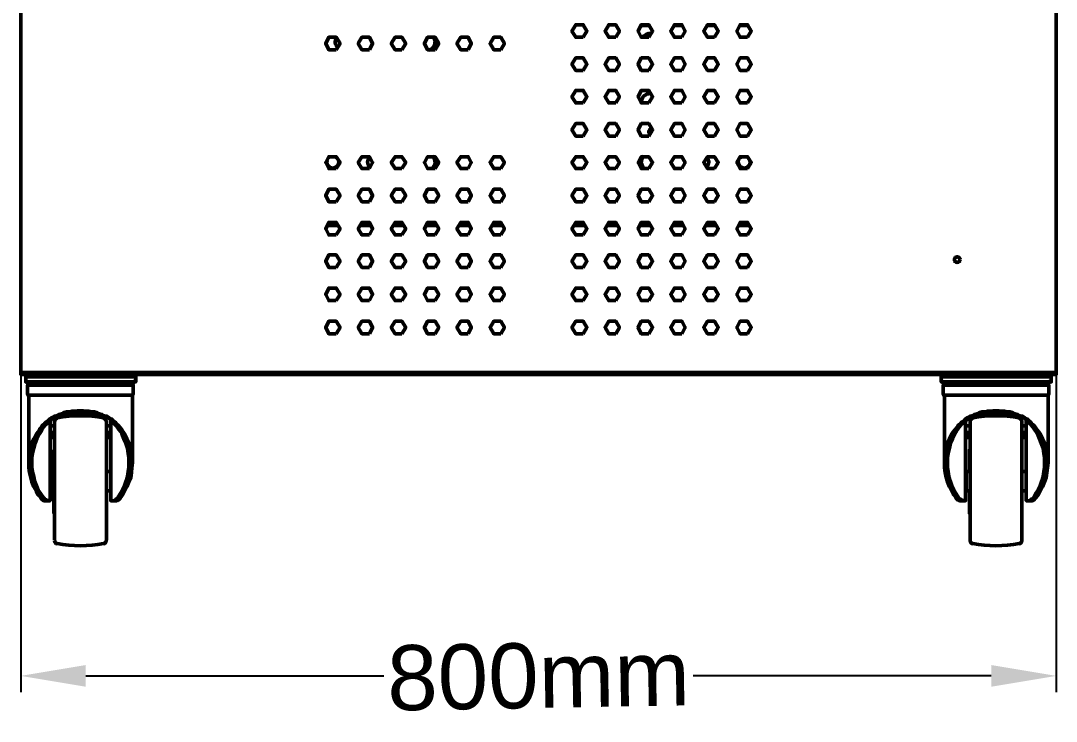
# Model space of a CAD drawing. Header units: millimetres. Extents: x 0 to 80, y -13 to 200.
# Drawn here: x 0 to 79.7, y -13.5 to 40.4 of the extents above; entities that cross this region are included whole.
import ezdxf

# ---------------------------------------------------------------- set-up
doc = ezdxf.new("R2010")
doc.units = ezdxf.units.MM
doc.layers.add('PDF_Visible (ANSI)', color=7, linetype='Continuous')
doc.styles.get("Standard").update_dxf_attribs({"font": 'arial.ttf'})
doc.dimstyles.new('ISO-25', dxfattribs={"dimtxt": 2.5, "dimasz": 2.5, "dimexe": 1.25, "dimexo": 0.625, "dimtad": 1, "dimtxsty": 'Standard', "dimcen": 2.5, "dimadec": 0, "dimazin": 0, "dimtfac": 1, "dimtmove": 0, "dimatfit": 3, "dimfxl": 1, "dimarcsym": 0})

# ---------------------------------------------------------------- blocks, each defined once
blk = doc.blocks.new('*D37')
at = {"color": 0, "lineweight": -2, "transparency": 16777216}
for p, q in [((0, 17.019), (0, -11.252)), ((79.663, 17.019), (79.663, -11.252)), ((5, -10.002), (27.926, -10.002)), ((74.663, -10.002), (51.738, -10.002))]:
    blk.add_line(p, q, dxfattribs=at)
at = {"color": 0, "transparency": 16777216}
for points in [[(5, -9.168), (5, -10.835), (0, -10.002)], [(74.663, -9.168), (74.663, -10.835), (79.663, -10.002)]]:
    blk.add_solid(points, dxfattribs=at)
at = {"layer": 'Defpoints', "color": 0, "transparency": 16777216}
for p in [(0, 17.644), (79.663, 17.644), (79.663, -10.002)]:
    blk.add_point(p, dxfattribs=at)
at = {"color": 0, "transparency": 16777216, "insert": (39.832, -10.002), "char_height": 5, "attachment_point": 5, "rotation": 1}
blk.add_mtext('800mm', dxfattribs=at)

msp = doc.modelspace()

# ---------------------------------------------------------------- linework, layer by layer
msp.add_line((4.591, 0), (4.591, 0))
msp.add_line((4.591, 0), (4.591, 0))
at = {"layer": 'PDF_Visible (ANSI)', "lineweight": 50}
for points in [[(0, 180.769), (0, 186.01), (0, 199.808), (0, 13.317), (0.288, 13.317), (16.731, 13.317), (16.875, 13.317), (18.798, 13.317), (18.846, 13.317), (60.769, 13.317)], [(18.846, 199.808), (60.769, 199.808), (60.865, 199.808), (62.74, 199.808), (62.933, 199.808), (79.327, 199.808), (79.663, 199.808), (79.663, 13.317)], [(0, 152.212), (0, 35.721), (0, 27.115), (0, 17.644)], [(79.663, 152.212), (79.663, 17.644)], [(47.885, 40), (48.317, 40)], [(50.288, 40), (50.865, 40)], [(52.788, 40), (53.413, 40)], [(55.337, 40), (55.913, 40)], [(48.317, 37.5), (47.885, 37.5)], [(50.865, 37.5), (50.288, 37.5)], [(53.413, 37.5), (52.788, 37.5)], [(55.913, 37.5), (55.337, 37.5)], [(24.423, 24.615), (23.606, 24.615)], [(26.923, 24.615), (26.106, 24.615)], [(29.471, 24.615), (28.654, 24.615)], [(32.019, 24.615), (31.202, 24.615)], [(34.519, 24.615), (33.702, 24.615)], [(37.067, 24.615), (36.25, 24.615)], [(43.413, 24.615), (42.548, 24.615)], [(45.913, 24.615), (45.096, 24.615)], [(48.462, 24.615), (47.644, 24.615)], [(50.962, 24.615), (50.144, 24.615)], [(53.51, 24.615), (52.692, 24.615)], [(56.058, 24.615), (55.24, 24.615)], [(60.769, 13.317), (18.846, 13.317), (18.798, 13.317), (16.875, 13.317), (16.731, 13.317), (0.288, 13.317), (0, 13.317), (0, 13.173), (0.288, 13.173), (16.731, 13.173), (16.875, 13.173), (18.798, 13.173), (18.846, 13.173), (60.769, 13.173), (60.865, 13.173)], [(0, 13.317), (0, 13.317)], [(0, 13.317), (0, 13.317)], [(0, 13.317), (0, 13.317)], [(0, 13.173), (0, 13.173)], [(70.817, 13.173), (70.817, 12.981), (71.442, 12.981), (71.779, 12.981), (78.269, 12.981), (78.654, 12.981), (79.279, 12.981), (79.279, 13.173), (78.654, 13.173), (71.442, 13.173), (71.394, 13.173), (8.221, 13.173), (1.01, 13.173), (0.385, 13.173), (0.385, 12.981), (1.01, 12.981), (1.346, 12.981), (7.837, 12.981), (8.221, 12.981), (8.846, 12.981), (8.846, 13.173)], [(0.385, 12.981), (0.385, 12.981)], [(0.385, 12.981), (0.385, 12.596), (1.346, 12.596), (7.837, 12.596), (8.846, 12.596), (8.846, 12.981)], [(1.346, 12.981), (1.346, 12.981)], [(6.058, 13.173), (6.058, 13.173)], [(6.298, 13.173), (6.298, 13.173)], [(7.837, 12.981), (7.837, 12.981)], [(8.221, 13.173), (8.221, 13.173)], [(8.846, 12.981), (8.846, 12.981)], [(60.865, 13.173), (62.74, 13.173), (62.933, 13.173), (79.327, 13.173), (79.663, 13.173), (79.663, 13.317), (79.327, 13.317), (79.663, 13.317)], [(70.817, 12.981), (70.817, 12.981)], [(70.817, 12.981), (70.817, 12.596), (71.779, 12.596), (78.269, 12.596), (79.279, 12.596), (79.279, 12.981)], [(71.779, 12.981), (71.779, 12.981)], [(73.317, 13.173), (73.317, 13.173)], [(73.606, 13.173), (73.606, 13.173)], [(78.269, 12.981), (78.269, 12.981)], [(79.279, 12.981), (79.279, 12.981)], [(79.663, 13.317), (79.663, 13.317)], [(79.663, 13.317), (79.663, 13.317)], [(79.663, 13.317), (79.663, 13.317)], [(79.663, 13.173), (79.663, 13.173)], [(0.625, 12.356), (0.481, 12.548)], [(0.529, 11.683), (0.529, 12.356), (8.654, 12.356), (8.654, 11.683)], [(8.606, 12.356), (8.702, 12.548)], [(71.058, 12.356), (70.913, 12.548)], [(70.962, 11.683), (70.962, 12.356), (79.087, 12.356), (79.087, 11.683)], [(78.99, 12.356), (79.135, 12.548)], [(0.625, 11.587), (8.606, 11.587)], [(0.625, 6.394), (0.625, 11.442)], [(8.606, 6.394), (8.606, 11.442)], [(71.058, 11.587), (79.038, 11.587)], [(71.058, 6.394), (71.058, 11.442)], [(79.038, 6.394), (79.038, 11.442)], [(1.683, 3.51), (1.538, 3.654), (1.442, 3.846), (1.298, 3.99), (1.202, 4.183), (1.01, 4.519), (0.865, 4.904), (0.769, 5.24), (0.673, 5.625), (0.625, 6.01), (0.625, 6.394), (0.625, 6.779), (0.673, 7.115), (0.769, 7.5), (0.865, 7.885), (1.01, 8.221), (1.202, 8.606), (1.346, 8.75), (1.442, 8.942), (1.587, 9.087), (1.683, 9.279), (1.827, 9.375), (1.971, 9.519), (2.115, 9.615), (2.26, 9.76), (2.404, 9.856), (2.596, 9.952), (2.74, 10), (2.933, 10.096), (3.125, 10.144), (3.317, 10.24), (3.51, 10.288), (3.75, 10.288), (3.942, 10.337), (4.183, 10.337), (4.375, 10.385), (4.615, 10.385), (4.808, 10.385), (5.048, 10.337), (5.24, 10.337), (5.481, 10.288), (5.673, 10.288), (5.865, 10.24), (6.058, 10.144), (6.25, 10.096), (6.442, 10), (6.635, 9.952), (6.779, 9.856), (6.971, 9.76), (7.115, 9.615), (7.26, 9.519), (7.356, 9.375), (7.5, 9.279), (7.644, 9.087), (7.788, 8.942), (7.885, 8.75), (7.981, 8.606), (8.173, 8.221), (8.317, 7.885), (8.462, 7.5), (8.51, 7.115), (8.558, 6.779), (8.606, 6.394), (8.558, 6.01), (8.51, 5.625), (8.462, 5.24), (8.317, 4.904), (8.173, 4.519), (7.981, 4.183), (7.885, 3.99), (7.788, 3.846), (7.644, 3.654), (7.5, 3.51), (7.5, 3.558), (7.452, 3.558), (7.452, 3.606), (7.452, 3.654)], [(2.212, 3.462), (2.163, 3.462), (2.067, 3.462), (2.019, 3.51), (1.923, 3.558), (1.827, 3.606), (1.779, 3.654), (1.538, 3.99), (1.346, 4.279), (1.202, 4.615), (1.058, 5), (1.01, 5.337), (0.913, 5.673), (0.865, 6.01), (0.865, 6.394), (0.865, 6.779), (0.913, 7.115), (1.01, 7.5), (1.106, 7.885), (1.25, 8.221), (1.442, 8.606), (1.538, 8.75), (1.635, 8.942), (1.731, 9.087), (1.875, 9.279), (2.019, 9.375), (2.115, 9.519), (2.26, 9.615), (2.404, 9.76), (2.548, 9.856), (2.692, 9.952), (2.885, 10), (3.029, 10.096), (3.221, 10.144), (3.413, 10.192), (3.606, 10.288), (3.798, 10.288), (3.99, 10.337), (4.183, 10.337), (4.375, 10.385), (4.615, 10.385), (4.808, 10.385), (5, 10.337), (5.24, 10.337), (5.433, 10.288), (5.625, 10.288), (5.817, 10.192), (6.01, 10.144), (6.154, 10.096), (6.346, 10), (6.49, 9.952), (6.683, 9.856), (6.827, 9.76), (6.971, 9.615), (7.067, 9.519), (7.212, 9.375), (7.308, 9.279), (7.452, 9.087), (7.548, 8.942), (7.692, 8.75), (7.788, 8.606), (7.933, 8.221), (8.077, 7.885), (8.221, 7.5), (8.269, 7.115), (8.317, 6.779), (8.317, 6.394), (8.317, 6.01), (8.269, 5.673), (8.221, 5.337), (8.125, 5), (7.981, 4.615), (7.837, 4.279), (7.644, 3.99), (7.452, 3.654), (7.356, 3.606), (7.308, 3.558), (7.212, 3.51), (7.115, 3.462), (7.067, 3.462), (7.019, 3.462), (7.26, 3.462), (7.308, 3.462), (7.356, 3.462), (7.404, 3.462), (7.452, 3.51), (7.5, 3.51)], [(4.856, 10.385), (4.856, 10.288), (4.808, 10.288), (4.76, 10.288), (4.712, 10.288), (4.519, 10.288), (4.471, 10.288), (4.423, 10.288), (4.375, 10.288), (4.327, 10.385)], [(4.76, 10.385), (4.712, 10.385), (4.519, 10.385), (4.471, 10.385), (4.423, 10.385)], [(72.115, 3.51), (71.971, 3.654), (71.875, 3.846), (71.731, 3.99), (71.635, 4.183), (71.442, 4.519), (71.298, 4.904), (71.202, 5.24), (71.106, 5.625), (71.058, 6.01), (71.058, 6.394), (71.058, 6.779), (71.106, 7.115), (71.202, 7.5), (71.298, 7.885), (71.442, 8.221), (71.635, 8.606), (71.731, 8.75), (71.875, 8.942), (72.019, 9.087), (72.115, 9.279), (72.26, 9.375), (72.404, 9.519), (72.548, 9.615), (72.692, 9.76), (72.837, 9.856), (73.029, 9.952), (73.173, 10), (73.365, 10.096), (73.558, 10.144), (73.75, 10.24), (73.942, 10.288), (74.183, 10.288), (74.375, 10.337), (74.615, 10.337), (74.808, 10.385), (75.048, 10.385), (75.24, 10.385), (75.481, 10.337), (75.673, 10.337), (75.913, 10.288), (76.106, 10.288), (76.298, 10.24), (76.49, 10.144), (76.683, 10.096), (76.875, 10), (77.067, 9.952), (77.212, 9.856), (77.404, 9.76), (77.548, 9.615), (77.692, 9.519), (77.788, 9.375), (77.933, 9.279), (78.077, 9.087), (78.173, 8.942), (78.317, 8.75), (78.413, 8.606), (78.606, 8.221), (78.75, 7.885), (78.846, 7.5), (78.942, 7.115), (78.99, 6.779), (79.038, 6.394), (78.99, 6.01), (78.942, 5.625), (78.894, 5.24), (78.75, 4.904), (78.606, 4.519), (78.413, 4.183), (78.317, 3.99), (78.221, 3.846), (78.077, 3.654), (77.933, 3.51), (77.933, 3.558), (77.885, 3.558), (77.885, 3.606), (77.885, 3.654)], [(72.644, 3.462), (72.596, 3.462), (72.5, 3.462), (72.452, 3.51), (72.356, 3.558), (72.26, 3.606), (72.163, 3.654), (71.971, 3.99), (71.779, 4.279), (71.635, 4.615), (71.49, 5), (71.394, 5.337), (71.346, 5.673), (71.298, 6.01), (71.298, 6.394), (71.298, 6.779), (71.346, 7.115), (71.442, 7.5), (71.538, 7.885), (71.683, 8.221), (71.875, 8.606), (71.971, 8.75), (72.067, 8.942), (72.163, 9.087), (72.308, 9.279), (72.404, 9.375), (72.548, 9.519), (72.692, 9.615), (72.837, 9.76), (72.981, 9.856), (73.125, 9.952), (73.269, 10), (73.462, 10.096), (73.654, 10.144), (73.846, 10.192), (74.038, 10.288), (74.231, 10.288), (74.423, 10.337), (74.615, 10.337), (74.808, 10.385), (75.048, 10.385), (75.24, 10.385), (75.433, 10.337), (75.625, 10.337), (75.865, 10.288), (76.058, 10.288), (76.25, 10.192), (76.442, 10.144), (76.587, 10.096), (76.779, 10), (76.923, 9.952), (77.115, 9.856), (77.26, 9.76), (77.404, 9.615), (77.5, 9.519), (77.644, 9.375), (77.74, 9.279), (77.885, 9.087), (77.981, 8.942), (78.125, 8.75), (78.221, 8.606), (78.365, 8.221), (78.51, 7.885), (78.654, 7.5), (78.702, 7.115), (78.75, 6.779), (78.75, 6.394), (78.75, 6.01), (78.702, 5.673), (78.654, 5.337), (78.558, 5), (78.413, 4.615), (78.269, 4.279), (78.077, 3.99), (77.885, 3.654), (77.788, 3.606), (77.74, 3.558), (77.644, 3.51), (77.548, 3.462), (77.5, 3.462), (77.452, 3.462), (77.692, 3.462), (77.74, 3.462), (77.788, 3.462), (77.837, 3.462), (77.885, 3.51), (77.933, 3.51)], [(75.288, 10.385), (75.288, 10.288), (75.24, 10.288), (75.192, 10.288), (75.144, 10.288), (74.952, 10.288), (74.904, 10.288), (74.856, 10.288), (74.808, 10.288), (74.76, 10.385)], [(75.192, 10.385), (75.144, 10.385), (74.952, 10.385), (74.904, 10.385), (74.856, 10.385)], [(74.856, 10.385), (74.856, 10.385)], [(1.779, 3.654), (1.731, 3.606), (1.731, 3.558), (1.683, 3.51), (1.731, 3.51), (1.779, 3.462), (1.875, 3.462), (1.923, 3.462), (2.212, 3.462), (2.26, 3.462), (2.26, 9.615)], [(2.596, 0.433), (2.596, 9.567)], [(5.817, 10.192), (3.365, 10.192)], [(4.087, 10.337), (4.087, 10.288), (3.99, 10.288), (3.942, 10.288), (3.942, 10.24), (3.75, 10.24), (3.702, 10.24), (3.606, 10.288)], [(4.423, 10.288), (3.99, 10.288), (3.99, 10.337)], [(4.087, 10.337), (4.087, 10.337)], [(5.577, 10.288), (5.529, 10.24), (5.481, 10.24), (5.433, 10.24), (5.288, 10.24), (5.24, 10.288), (4.76, 10.288)], [(4.856, 10.288), (4.856, 10.288)], [(5.24, 10.337), (5.24, 10.288), (5.192, 10.288), (5.144, 10.288), (5.144, 10.337), (5.096, 10.337)], [(6.587, 0.433), (6.587, 9.567)], [(6.923, 9.615), (6.923, 3.462), (7.019, 3.462)], [(72.163, 3.654), (72.163, 3.606), (72.163, 3.558), (72.115, 3.51), (72.163, 3.51), (72.212, 3.462), (72.26, 3.462), (72.308, 3.462), (72.356, 3.462), (72.644, 3.462), (72.692, 3.462), (72.692, 9.615)], [(73.029, 0.433), (73.029, 9.567)], [(76.25, 10.192), (73.798, 10.192)], [(74.519, 10.337), (74.471, 10.288), (74.423, 10.288), (74.375, 10.288), (74.375, 10.24), (74.183, 10.24), (74.135, 10.24), (74.087, 10.24), (74.038, 10.288)], [(74.856, 10.288), (74.423, 10.288), (74.423, 10.337)], [(74.519, 10.337), (74.519, 10.337)], [(75.192, 10.288), (75.192, 10.288)], [(76.01, 10.288), (75.962, 10.24), (75.913, 10.24), (75.865, 10.24), (75.721, 10.24), (75.673, 10.288), (75.192, 10.288)], [(75.288, 10.288), (75.288, 10.288)], [(75.529, 10.337), (75.577, 10.288), (75.625, 10.288), (75.673, 10.288), (75.673, 10.337)], [(77.019, 0.433), (77.019, 9.567)], [(77.356, 9.615), (77.356, 3.462), (77.452, 3.462)], [(2.596, 9.231), (2.26, 9.231)], [(6.923, 9.231), (6.587, 9.231)], [(73.029, 9.231), (72.692, 9.231)], [(77.356, 9.231), (77.019, 9.231)], [(2.26, 8.702), (2.596, 8.702)], [(2.596, 8.413), (2.26, 8.413)], [(2.26, 8.317), (2.596, 8.317)], [(6.587, 8.702), (6.923, 8.702)], [(6.923, 8.413), (6.587, 8.413)], [(6.587, 8.317), (6.923, 8.317)], [(72.692, 8.702), (73.029, 8.702)], [(73.029, 8.413), (72.692, 8.413)], [(72.692, 8.317), (73.029, 8.317)], [(77.019, 8.702), (77.356, 8.702)], [(77.356, 8.413), (77.019, 8.413)], [(77.019, 8.317), (77.356, 8.317)], [(2.596, 7.356), (2.548, 7.356), (2.548, 7.163), (2.548, 7.067), (2.596, 7.067), (2.548, 7.067), (2.548, 6.923), (2.596, 6.923)], [(73.029, 7.356), (72.981, 7.356), (72.981, 7.163), (72.981, 7.067), (73.029, 7.067), (72.981, 7.067), (72.981, 6.923), (73.029, 6.923)], [(2.548, 6.923), (2.548, 6.827)], [(2.596, 6.827), (2.548, 6.827), (2.548, 6.731)], [(2.596, 6.731), (2.548, 6.731), (2.548, 6.683), (2.596, 6.683)], [(2.548, 6.298), (2.548, 6.394), (2.548, 6.442), (2.548, 6.538), (2.548, 6.635), (2.548, 6.683)], [(2.548, 6.635), (2.596, 6.635)], [(2.548, 6.538), (2.596, 6.538)], [(2.548, 6.394), (2.596, 6.394)], [(72.981, 6.923), (72.981, 6.827)], [(73.029, 6.827), (72.981, 6.827), (72.981, 6.731)], [(73.029, 6.731), (72.981, 6.731), (72.981, 6.683), (73.029, 6.683)], [(72.981, 6.298), (72.981, 6.394), (72.981, 6.442), (72.981, 6.538), (72.981, 6.635), (72.981, 6.683)], [(72.981, 6.635), (73.029, 6.635)], [(72.981, 6.538), (73.029, 6.538)], [(72.981, 6.394), (73.029, 6.394)], [(2.26, 5.721), (2.308, 5.721)], [(2.596, 4.231), (2.308, 4.231), (2.308, 5.721), (2.596, 5.721)], [(2.548, 6.25), (2.548, 6.298), (2.596, 6.298)], [(2.548, 6.202), (2.548, 6.25), (2.596, 6.25)], [(2.548, 6.154), (2.548, 6.202), (2.596, 6.202)], [(2.548, 6.058), (2.548, 6.154), (2.596, 6.154)], [(2.548, 6.01), (2.548, 6.058), (2.596, 6.058), (2.548, 6.058), (2.596, 6.058)], [(2.596, 6.01), (2.548, 6.01), (2.548, 5.913), (2.596, 5.913)], [(2.548, 5.865), (2.548, 5.913), (2.596, 5.913), (2.548, 5.913)], [(2.596, 5.865), (2.548, 5.865), (2.548, 5.817)], [(2.548, 5.721), (2.548, 5.817), (2.596, 5.817)], [(6.923, 4.231), (6.923, 5.721), (6.587, 5.721)], [(6.923, 5.721), (6.923, 5.721)], [(72.692, 5.721), (72.74, 5.721)], [(73.029, 4.231), (72.74, 4.231), (72.74, 5.721), (73.029, 5.721)], [(72.981, 6.25), (72.981, 6.298), (73.029, 6.298)], [(72.981, 6.202), (72.981, 6.25), (73.029, 6.25)], [(72.981, 6.154), (72.981, 6.202), (73.029, 6.202)], [(72.981, 6.058), (72.981, 6.154), (73.029, 6.154)], [(72.981, 6.01), (72.981, 6.058), (73.029, 6.058), (72.981, 6.058), (73.029, 6.058)], [(73.029, 6.01), (72.981, 6.01), (72.981, 5.913), (73.029, 5.913)], [(72.981, 5.865), (72.981, 5.913), (73.029, 5.913), (72.981, 5.913)], [(73.029, 5.865), (72.981, 5.865), (72.981, 5.817)], [(72.981, 5.721), (72.981, 5.817), (73.029, 5.817)], [(77.356, 4.231), (77.356, 5.721), (77.019, 5.721)], [(77.356, 5.721), (77.356, 5.721)], [(2.26, 4.279), (2.308, 4.231)], [(2.548, 4.231), (2.548, 4.135)], [(2.596, 4.135), (2.548, 4.135), (2.548, 4.038), (2.596, 4.038), (2.548, 4.038), (2.548, 3.894)], [(6.587, 4.231), (6.923, 4.231), (6.923, 4.279)], [(72.692, 4.279), (72.74, 4.231)], [(72.981, 4.231), (72.981, 4.135)], [(73.029, 4.135), (72.981, 4.135), (72.981, 4.038), (73.029, 4.038), (72.981, 4.038), (72.981, 3.894)], [(77.019, 4.231), (77.356, 4.231), (77.356, 4.279)], [(2.548, 3.798), (2.548, 3.894), (2.596, 3.894)], [(2.548, 3.75), (2.548, 3.798), (2.596, 3.798)], [(2.548, 3.654), (2.548, 3.75), (2.596, 3.75)], [(2.548, 3.606), (2.548, 3.654), (2.596, 3.654)], [(2.548, 3.51), (2.548, 3.606), (2.596, 3.606)], [(2.548, 2.933), (2.548, 3.077), (2.596, 3.077), (2.548, 3.077), (2.548, 3.173), (2.548, 3.413), (2.548, 3.462), (2.548, 3.51), (2.596, 3.51)], [(2.548, 3.462), (2.596, 3.462)], [(2.548, 3.413), (2.596, 3.413)], [(72.981, 3.798), (72.981, 3.894), (73.029, 3.894)], [(72.981, 3.75), (72.981, 3.798), (73.029, 3.798)], [(72.981, 3.654), (72.981, 3.75), (73.029, 3.75)], [(72.981, 3.606), (72.981, 3.654), (73.029, 3.654)], [(72.981, 3.51), (72.981, 3.606), (73.029, 3.606)], [(72.981, 2.933), (72.981, 3.077), (73.029, 3.077), (72.981, 3.077), (72.981, 3.173), (72.981, 3.413), (72.981, 3.462), (72.981, 3.51), (73.029, 3.51)], [(72.981, 3.462), (73.029, 3.462)], [(72.981, 3.413), (73.029, 3.413)], [(2.548, 3.173), (2.596, 3.173)], [(2.548, 3.077), (2.548, 3.077)], [(2.548, 2.885), (2.548, 2.933), (2.596, 2.933)], [(2.548, 2.692), (2.548, 2.837), (2.596, 2.837), (2.548, 2.837), (2.548, 2.885), (2.596, 2.885)], [(2.548, 2.837), (2.548, 2.837)], [(2.548, 2.596), (2.548, 2.644), (2.548, 2.692), (2.596, 2.692)], [(2.548, 2.644), (2.596, 2.644)], [(2.596, 2.596), (2.548, 2.596), (2.548, 2.5), (2.596, 2.5), (2.548, 2.5)], [(72.981, 3.173), (73.029, 3.173)], [(72.981, 3.077), (72.981, 3.077)], [(72.981, 2.885), (72.981, 2.933), (73.029, 2.933)], [(72.981, 2.692), (72.981, 2.837), (73.029, 2.837), (72.981, 2.837), (72.981, 2.885), (73.029, 2.885)], [(72.981, 2.837), (72.981, 2.837)], [(72.981, 2.596), (72.981, 2.644), (72.981, 2.692), (73.029, 2.692)], [(72.981, 2.644), (73.029, 2.644)], [(73.029, 2.596), (72.981, 2.596), (72.981, 2.5), (73.029, 2.5), (72.981, 2.5)]]:
    msp.add_lwpolyline(points, dxfattribs=at)
for points in [[(43.269, 39.087), (42.692, 39.087), (42.404, 39.567), (42.692, 40.048), (43.269, 40.048), (43.558, 39.567)], [(45.769, 39.087), (45.24, 39.087), (44.952, 39.567), (45.24, 40.048), (45.769, 40.048), (46.058, 39.567)], [(48.317, 39.087), (47.74, 39.087), (47.5, 39.567), (47.74, 40.048), (48.317, 40.048), (48.606, 39.567)], [(50.865, 39.087), (50.288, 39.087), (50, 39.567), (50.288, 40.048), (50.865, 40.048), (51.106, 39.567)], [(53.365, 39.087), (52.837, 39.087), (52.548, 39.567), (52.837, 40.048), (53.365, 40.048), (53.654, 39.567)], [(55.913, 39.087), (55.337, 39.087), (55.096, 39.567), (55.337, 40.048), (55.913, 40.048), (56.202, 39.567)], [(24.279, 38.125), (23.702, 38.125), (23.462, 38.606), (23.702, 39.087), (24.279, 39.087), (24.567, 38.606)], [(26.827, 38.125), (26.25, 38.125), (25.962, 38.606), (26.25, 39.087), (26.827, 39.087), (27.067, 38.606)], [(29.327, 38.125), (28.798, 38.125), (28.51, 38.606), (28.798, 39.087), (29.327, 39.087), (29.615, 38.606)], [(31.875, 38.125), (31.298, 38.125), (31.058, 38.606), (31.298, 39.087), (31.875, 39.087), (32.163, 38.606)], [(34.423, 38.125), (33.846, 38.125), (33.558, 38.606), (33.846, 39.087), (34.423, 39.087), (34.663, 38.606)], [(36.923, 38.125), (36.394, 38.125), (36.106, 38.606), (36.394, 39.087), (36.923, 39.087), (37.212, 38.606)], [(43.269, 36.538), (42.692, 36.538), (42.404, 37.019), (42.692, 37.5), (43.269, 37.5), (43.558, 37.019)], [(45.769, 36.538), (45.24, 36.538), (44.952, 37.019), (45.24, 37.5), (45.769, 37.5), (46.058, 37.019)], [(48.317, 36.538), (47.74, 36.538), (47.5, 37.019), (47.74, 37.5), (48.317, 37.5), (48.606, 37.019)], [(50.865, 36.538), (50.288, 36.538), (50, 37.019), (50.288, 37.5), (50.865, 37.5), (51.106, 37.019)], [(53.365, 36.538), (52.837, 36.538), (52.548, 37.019), (52.837, 37.5), (53.365, 37.5), (53.654, 37.019)], [(55.913, 36.538), (55.337, 36.538), (55.096, 37.019), (55.337, 37.5), (55.913, 37.5), (56.202, 37.019)], [(43.269, 34.038), (42.692, 34.038), (42.404, 34.519), (42.692, 35), (43.269, 35), (43.558, 34.519)], [(45.769, 34.038), (45.24, 34.038), (44.952, 34.519), (45.24, 35), (45.769, 35), (46.058, 34.519)], [(48.317, 34.038), (47.74, 34.038), (47.5, 34.519), (47.74, 35), (48.317, 35), (48.606, 34.519)], [(50.865, 34.038), (50.288, 34.038), (50, 34.519), (50.288, 35), (50.865, 35), (51.106, 34.519)], [(53.365, 34.038), (52.837, 34.038), (52.548, 34.519), (52.837, 35), (53.365, 35), (53.654, 34.519)], [(55.913, 34.038), (55.337, 34.038), (55.096, 34.519), (55.337, 35), (55.913, 35), (56.202, 34.519)], [(43.269, 31.49), (42.692, 31.49), (42.404, 31.971), (42.692, 32.452), (43.269, 32.452), (43.558, 31.971)], [(45.769, 31.49), (45.24, 31.49), (44.952, 31.971), (45.24, 32.452), (45.769, 32.452), (46.058, 31.971)], [(48.317, 31.49), (47.74, 31.49), (47.5, 31.971), (47.74, 32.452), (48.317, 32.452), (48.606, 31.971)], [(50.865, 31.49), (50.288, 31.49), (50, 31.971), (50.288, 32.452), (50.865, 32.452), (51.106, 31.971)], [(53.365, 31.49), (52.837, 31.49), (52.548, 31.971), (52.837, 32.452), (53.365, 32.452), (53.654, 31.971)], [(55.913, 31.49), (55.337, 31.49), (55.096, 31.971), (55.337, 32.452), (55.913, 32.452), (56.202, 31.971)], [(24.279, 28.99), (23.702, 28.99), (23.462, 29.471), (23.702, 29.904), (24.279, 29.904), (24.567, 29.471)], [(26.827, 28.99), (26.25, 28.99), (25.962, 29.471), (26.25, 29.904), (26.827, 29.904), (27.067, 29.471)], [(29.327, 28.99), (28.798, 28.99), (28.51, 29.471), (28.798, 29.904), (29.327, 29.904), (29.615, 29.471)], [(31.875, 28.99), (31.298, 28.99), (31.058, 29.471), (31.298, 29.904), (31.875, 29.904), (32.163, 29.471)], [(34.423, 28.99), (33.846, 28.99), (33.558, 29.471), (33.846, 29.904), (34.423, 29.904), (34.663, 29.471)], [(36.923, 28.99), (36.394, 28.99), (36.106, 29.471), (36.394, 29.904), (36.923, 29.904), (37.212, 29.471)], [(43.269, 28.99), (42.692, 28.99), (42.404, 29.471), (42.692, 29.904), (43.269, 29.904), (43.558, 29.471)], [(45.769, 28.99), (45.24, 28.99), (44.952, 29.471), (45.24, 29.904), (45.769, 29.904), (46.058, 29.471)], [(48.317, 28.99), (47.74, 28.99), (47.5, 29.471), (47.74, 29.904), (48.317, 29.904), (48.606, 29.471)], [(50.865, 28.99), (50.288, 28.99), (50, 29.471), (50.288, 29.904), (50.865, 29.904), (51.106, 29.471)], [(53.365, 28.99), (52.837, 28.99), (52.548, 29.471), (52.837, 29.904), (53.365, 29.904), (53.654, 29.471)], [(55.913, 28.99), (55.337, 28.99), (55.096, 29.471), (55.337, 29.904), (55.913, 29.904), (56.202, 29.471)], [(24.279, 26.442), (23.702, 26.442), (23.462, 26.923), (23.702, 27.404), (24.279, 27.404), (24.567, 26.923)], [(26.827, 26.442), (26.25, 26.442), (25.962, 26.923), (26.25, 27.404), (26.827, 27.404), (27.067, 26.923)], [(29.327, 26.442), (28.798, 26.442), (28.51, 26.923), (28.798, 27.404), (29.327, 27.404), (29.615, 26.923)], [(31.875, 26.442), (31.298, 26.442), (31.058, 26.923), (31.298, 27.404), (31.875, 27.404), (32.163, 26.923)], [(34.423, 26.442), (33.846, 26.442), (33.558, 26.923), (33.846, 27.404), (34.423, 27.404), (34.663, 26.923)], [(36.923, 26.442), (36.394, 26.442), (36.106, 26.923), (36.394, 27.404), (36.923, 27.404), (37.212, 26.923)], [(43.269, 26.442), (42.692, 26.442), (42.404, 26.923), (42.692, 27.404), (43.269, 27.404), (43.558, 26.923)], [(45.769, 26.442), (45.24, 26.442), (44.952, 26.923), (45.24, 27.404), (45.769, 27.404), (46.058, 26.923)], [(48.317, 26.442), (47.74, 26.442), (47.5, 26.923), (47.74, 27.404), (48.317, 27.404), (48.606, 26.923)], [(50.865, 26.442), (50.288, 26.442), (50, 26.923), (50.288, 27.404), (50.865, 27.404), (51.106, 26.923)], [(53.365, 26.442), (52.837, 26.442), (52.548, 26.923), (52.837, 27.404), (53.365, 27.404), (53.654, 26.923)], [(55.913, 26.442), (55.337, 26.442), (55.096, 26.923), (55.337, 27.404), (55.913, 27.404), (56.202, 26.923)], [(24.279, 23.894), (23.702, 23.894), (23.462, 24.375), (23.702, 24.856), (24.279, 24.856), (24.567, 24.375)], [(26.827, 23.894), (26.25, 23.894), (25.962, 24.375), (26.25, 24.856), (26.827, 24.856), (27.067, 24.375)], [(29.327, 23.894), (28.798, 23.894), (28.51, 24.375), (28.798, 24.856), (29.327, 24.856), (29.615, 24.375)], [(31.875, 23.894), (31.298, 23.894), (31.058, 24.375), (31.298, 24.856), (31.875, 24.856), (32.163, 24.375)], [(34.423, 23.894), (33.846, 23.894), (33.558, 24.375), (33.846, 24.856), (34.423, 24.856), (34.663, 24.375)], [(36.923, 23.894), (36.394, 23.894), (36.106, 24.375), (36.394, 24.856), (36.923, 24.856), (37.212, 24.375)], [(43.269, 23.894), (42.692, 23.894), (42.404, 24.375), (42.692, 24.856), (43.269, 24.856), (43.558, 24.375)], [(45.769, 23.894), (45.24, 23.894), (44.952, 24.375), (45.24, 24.856), (45.769, 24.856), (46.058, 24.375)], [(48.317, 23.894), (47.74, 23.894), (47.5, 24.375), (47.74, 24.856), (48.317, 24.856), (48.606, 24.375)], [(50.865, 23.894), (50.288, 23.894), (50, 24.375), (50.288, 24.856), (50.865, 24.856), (51.106, 24.375)], [(53.365, 23.894), (52.837, 23.894), (52.548, 24.375), (52.837, 24.856), (53.365, 24.856), (53.654, 24.375)], [(55.913, 23.894), (55.337, 23.894), (55.096, 24.375), (55.337, 24.856), (55.913, 24.856), (56.202, 24.375)], [(24.279, 21.394), (23.702, 21.394), (23.462, 21.875), (23.702, 22.356), (24.279, 22.356), (24.567, 21.875)], [(26.827, 21.394), (26.25, 21.394), (25.962, 21.875), (26.25, 22.356), (26.827, 22.356), (27.067, 21.875)], [(29.327, 21.394), (28.798, 21.394), (28.51, 21.875), (28.798, 22.356), (29.327, 22.356), (29.615, 21.875)], [(31.875, 21.394), (31.298, 21.394), (31.058, 21.875), (31.298, 22.356), (31.875, 22.356), (32.163, 21.875)], [(34.423, 21.394), (33.846, 21.394), (33.558, 21.875), (33.846, 22.356), (34.423, 22.356), (34.663, 21.875)], [(36.923, 21.394), (36.394, 21.394), (36.106, 21.875), (36.394, 22.356), (36.923, 22.356), (37.212, 21.875)], [(43.269, 21.394), (42.692, 21.394), (42.404, 21.875), (42.692, 22.356), (43.269, 22.356), (43.558, 21.875)], [(45.769, 21.394), (45.24, 21.394), (44.952, 21.875), (45.24, 22.356), (45.769, 22.356), (46.058, 21.875)], [(48.317, 21.394), (47.74, 21.394), (47.5, 21.875), (47.74, 22.356), (48.317, 22.356), (48.606, 21.875)], [(50.865, 21.394), (50.288, 21.394), (50, 21.875), (50.288, 22.356), (50.865, 22.356), (51.106, 21.875)], [(53.365, 21.394), (52.837, 21.394), (52.548, 21.875), (52.837, 22.356), (53.365, 22.356), (53.654, 21.875)], [(55.913, 21.394), (55.337, 21.394), (55.096, 21.875), (55.337, 22.356), (55.913, 22.356), (56.202, 21.875)], [(24.279, 18.846), (23.702, 18.846), (23.462, 19.327), (23.702, 19.808), (24.279, 19.808), (24.567, 19.327)], [(26.827, 18.846), (26.25, 18.846), (25.962, 19.327), (26.25, 19.808), (26.827, 19.808), (27.067, 19.327)], [(29.327, 18.846), (28.798, 18.846), (28.51, 19.327), (28.798, 19.808), (29.327, 19.808), (29.615, 19.327)], [(31.875, 18.846), (31.298, 18.846), (31.058, 19.327), (31.298, 19.808), (31.875, 19.808), (32.163, 19.327)], [(34.423, 18.846), (33.846, 18.846), (33.558, 19.327), (33.846, 19.808), (34.423, 19.808), (34.663, 19.327)], [(36.923, 18.846), (36.394, 18.846), (36.106, 19.327), (36.394, 19.808), (36.923, 19.808), (37.212, 19.327)], [(43.269, 18.846), (42.692, 18.846), (42.404, 19.327), (42.692, 19.808), (43.269, 19.808), (43.558, 19.327)], [(45.769, 18.846), (45.24, 18.846), (44.952, 19.327), (45.24, 19.808), (45.769, 19.808), (46.058, 19.327)], [(48.317, 18.846), (47.74, 18.846), (47.5, 19.327), (47.74, 19.808), (48.317, 19.808), (48.606, 19.327)], [(50.865, 18.846), (50.288, 18.846), (50, 19.327), (50.288, 19.808), (50.865, 19.808), (51.106, 19.327)], [(53.365, 18.846), (52.837, 18.846), (52.548, 19.327), (52.837, 19.808), (53.365, 19.808), (53.654, 19.327)], [(55.913, 18.846), (55.337, 18.846), (55.096, 19.327), (55.337, 19.808), (55.913, 19.808), (56.202, 19.327)], [(24.279, 16.298), (23.702, 16.298), (23.462, 16.779), (23.702, 17.26), (24.279, 17.26), (24.567, 16.779)], [(26.827, 16.298), (26.25, 16.298), (25.962, 16.779), (26.25, 17.26), (26.827, 17.26), (27.067, 16.779)], [(29.327, 16.298), (28.798, 16.298), (28.51, 16.779), (28.798, 17.26), (29.327, 17.26), (29.615, 16.779)], [(31.875, 16.298), (31.298, 16.298), (31.058, 16.779), (31.298, 17.26), (31.875, 17.26), (32.163, 16.779)], [(34.423, 16.298), (33.846, 16.298), (33.558, 16.779), (33.846, 17.26), (34.423, 17.26), (34.663, 16.779)], [(36.923, 16.298), (36.394, 16.298), (36.106, 16.779), (36.394, 17.26), (36.923, 17.26), (37.212, 16.779)], [(43.269, 16.298), (42.692, 16.298), (42.404, 16.779), (42.692, 17.26), (43.269, 17.26), (43.558, 16.779)], [(45.769, 16.298), (45.24, 16.298), (44.952, 16.779), (45.24, 17.26), (45.769, 17.26), (46.058, 16.779)], [(48.317, 16.298), (47.74, 16.298), (47.5, 16.779), (47.74, 17.26), (48.317, 17.26), (48.606, 16.779)], [(50.865, 16.298), (50.288, 16.298), (50, 16.779), (50.288, 17.26), (50.865, 17.26), (51.106, 16.779)], [(53.365, 16.298), (52.837, 16.298), (52.548, 16.779), (52.837, 17.26), (53.365, 17.26), (53.654, 16.779)], [(55.913, 16.298), (55.337, 16.298), (55.096, 16.779), (55.337, 17.26), (55.913, 17.26), (56.202, 16.779)], [(60.865, 13.317), (60.769, 13.317), (60.865, 13.317), (62.74, 13.317), (62.933, 13.317), (79.327, 13.317), (62.933, 13.317), (62.74, 13.317)]]:
    msp.add_lwpolyline(points, close=True, dxfattribs=at)
msp.add_circle((72.043, 21.995), 0.216, dxfattribs=at)
for centre, radius, start, end in [((47.909, 39.543), 0.457, 89.99979, 110.12814), ((24.639, 38.726), 0.457, 136.04914, 240.4353), ((31.226, 38.726), 0.649, 283.64538, 33.05261), ((48.389, 38.726), 0.649, 83.43021, 147.02477), ((47.909, 37.957), 0.457, 253.43805, 269.99535), ((48.389, 34.111), 0.649, 85.47876, 187.63524), ((48.582, 31.803), 0.264, 98.40461, 222.7696), ((24.014, 29.495), 0.457, 164.4317, 20.3956), ((24.014, 29.495), 0.457, 109.45139, 135.56595), ((24.014, 29.495), 0.457, 39.59485, 70.54212), ((27.139, 29.495), 0.457, 129.71015, 234.25052), ((31.226, 29.495), 0.649, 305.89197, 45.00045), ((48.389, 29.495), 0.649, 134.98878, 234.09726), ((52.476, 29.495), 0.457, 305.7051, 50.31747), ((55.649, 29.495), 0.457, 159.37856, 15.41924), ((55.649, 29.495), 0.457, 109.45171, 140.61418), ((55.649, 29.495), 0.457, 44.57762, 70.54826), ((0.409, 12.524), 0.12, 30.54754, 90.0016), ((0.938, 12.572), 0.361, 210.54815, 216.13199), ((8.245, 12.572), 0.361, 323.86112, 329.44496), ((8.774, 12.524), 0.12, 89.99985, 149.45392), ((70.841, 12.524), 0.12, 30.54754, 90.0016), ((71.37, 12.572), 0.361, 210.54815, 216.13199), ((78.678, 12.572), 0.361, 323.86112, 329.44496), ((79.207, 12.524), 0.12, 89.99985, 149.45392), ((0.601, 11.659), 0.0721, 179.5693, 270.00135), ((1.034, 11.418), 0.409, 156.51071, 180.00054), ((8.197, 11.418), 0.409, 0.00029, 23.48728), ((8.582, 11.659), 0.0721, 269.99157, 0.42362), ((71.034, 11.659), 0.0721, 179.5693, 270.00135), ((71.466, 11.418), 0.409, 156.51071, 180.00054), ((78.63, 11.418), 0.409, 359.99456, 23.48202), ((79.014, 11.659), 0.0721, 269.99157, 0.42362), ((2.861, 9.543), 0.264, 100.33841, 179.99421), ((4.591, 0.024), 9.976, 79.65645, 100.33816), ((6.322, 9.543), 0.264, 359.99405, 79.64986), ((73.293, 9.543), 0.264, 100.33841, 179.99421), ((75.024, 0.024), 9.976, 79.65645, 100.33816), ((76.755, 9.543), 0.264, 359.99405, 79.64986), ((2.861, 0.409), 0.264, 179.99405, 259.64986), ((4.591, 9.976), 9.976, 259.65645, 280.33816), ((6.322, 0.409), 0.264, 280.33841, 359.99421), ((73.293, 0.409), 0.264, 179.99405, 259.64986), ((75.024, 9.976), 9.976, 259.65645, 280.33816), ((76.755, 0.409), 0.264, 280.33841, 359.99421)]:
    msp.add_arc(centre, radius, start, end, dxfattribs=at)

# ---------------------------------------------------------------- dimensions: what is measured, and where the dimension line sits
dim = msp.add_linear_dim(base=(79.663, -10.002), p1=(0, 17.644), p2=(79.663, 17.644), text='800mm', dimstyle='ISO-25', override={"dimtxt": 5, "dimasz": 5})
dim.commit()
dim.dimension.update_dxf_attribs({"geometry": '*D37', "text_midpoint": (39.832, -10.002), "text_rotation": 1})

doc.saveas('drawing.dxf')
